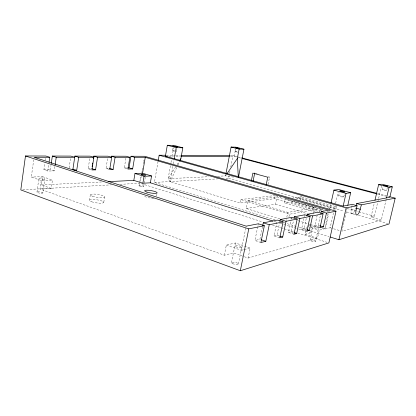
<?xml version="1.0" encoding="UTF-8"?>
<svg xmlns="http://www.w3.org/2000/svg" width="416" height="416" viewBox="0 0 416 416"><rect width="100%" height="100%" fill="white"/><g stroke="black" fill="none" stroke-linecap="round" stroke-linejoin="round"><path stroke-width="0.31" stroke-dasharray="2.08 1.56" d="M352.05 205.525L351.078 210.376A6.406 2.028 -74.1 0 0 352.258 213.689A6.406 2.028 -74.1 0 0 355.15 209.513M41.231 180.528L40.014 189.036L51.236 188.401L52.452 180.066L41.231 180.528L31.304 177.065L33.717 159.822M36.946 192.109L38.927 178.147M51.236 188.401L41.418 184.928L42.598 176.675L31.304 177.065M54.876 166.556L54.241 170.882L47.783 171.044L43.904 169.744L44.793 163.509M45.24 160.394L45.599 157.898M42.91 192.92A3.011 0.624 7.3 0 0 38.6 191.792A3.011 0.624 7.3 0 0 38.272 192.842A3.011 0.624 7.3 0 0 42.91 192.92L44.912 178.994A3.021 0.567 7.6 0 0 40.581 177.887A3.021 0.567 7.6 0 0 40.269 178.833A3.021 0.567 7.6 0 0 44.912 178.994M47.783 171.044L48.776 164.159M54.241 170.882L50.383 169.598L51.007 165.287M69.129 167.939L70.626 157.96M90.834 169.619L88.156 168.766L89.82 158.033M89.461 200.351L90.319 194.87M109.096 169.328L106.023 168.371L107.661 158.111M103.787 202.29L104.666 196.846M127.312 168.886L124.296 167.965L125.923 158.085M139.012 185.832L139.438 183.29M139.547 182.65L140.629 176.29M140.405 181.355L141.253 176.337M141.892 172.578L142.21 170.695M142.319 170.071L142.745 167.565M143.38 163.8L143.702 161.923M143.806 161.294L144.019 160.04M143.686 186.508L145.314 176.992M275.153 219.929L154.424 182.432L158.049 161.548M156.582 196.045L156.9 194.21M172.125 150.478L172.567 147.976M170.44 165.594L168.121 178.698L170.154 181.698L240.089 203.029L274.56 198.671L319.764 211.848L320.481 208.582L289.489 214.24L240.776 199.55L240.089 203.029M170.997 162.474L171.548 159.354M172.099 156.234L173.56 147.982M172.879 166.364L170.154 181.698L176.847 167.31M173.332 163.81L174.013 159.978M176.514 151.336L177.07 148.205M225.784 174.621L225.54 175.88L217.152 176.29M225.997 178.422L228.576 178.277L229.065 175.755M229.554 173.238L230.038 170.716M230.771 166.936L232.965 155.589L236.725 156.577M237.718 152.214L234.946 151.497L235.425 149.011M230.516 156.4L234.182 156.411L235.612 149.027M224.349 255.226L226.34 245.092L235.409 242.97L250.146 248.035L248.108 258.05L233.444 252.866L224.349 255.226L40.014 189.036M231.504 262.668L235.409 242.97M279.921 218.873L246.204 208.478L247.816 200.418L277.035 196.856L314.595 207.719L313.056 214.765M238.41 263.999L241.774 247.244M226.34 245.092L241.316 250.318L246.173 226.148M260.894 242.518L254.909 240.51L258.32 223.792M268.086 184.309L269.563 177.091L268.325 176.753M262.496 226.632L259.891 239.314L254.909 240.51M274.56 198.671L275.215 195.52L281.414 197.309M246.204 208.478L275.496 204.261L277.035 196.856M279.765 237.791L274.009 235.919L277.181 220.74M274.009 235.919L276.988 235.201L279.49 223.293M315.411 212.087L284.331 202.987L285.194 198.874L286.302 198.728M288.512 198.437L287.648 202.509L284.331 202.987M286.052 220.766L286.302 219.575M286.806 217.194L287.815 212.43L314.595 207.719M320.778 210.714L290.904 202.041L291.268 200.314M288.98 216.653L289.489 214.24M293.956 234.239L288.387 232.466L291.065 219.861M291.2 219.227L291.6 217.339M297.684 198.879L298.048 197.184L302.895 196.55M288.387 232.466L291.112 231.811L293.509 220.563M300.503 199.576L301.101 196.784L336.43 206.783L335.655 210.231M306.946 230.984L301.548 229.299L304.138 217.324M304.273 216.694L304.684 214.802M301.548 229.299L304.049 228.701L306.353 218.072M328.006 213.85L324.688 228.764L319.249 230.168L317.46 238.254L304.886 234.291L306.628 226.288M304.886 234.291L310.534 232.825L312.25 224.973L310.378 225.41M310.092 240.11L312.993 226.86M320.018 227.708L314.803 226.117L317.294 214.77M314.803 226.117L318.214 225.295L320.414 215.332M321.672 210.699L321.937 209.492L323.149 209.264M315.479 241.478A2.792 0.603 12.9 0 0 311.797 240.006A2.792 0.603 12.9 0 0 311.069 240.906A2.792 0.603 12.9 0 0 315.479 241.478L318.406 228.202A2.803 0.546 12.7 0 0 314.699 226.798A2.803 0.546 12.7 0 0 313.992 227.599A2.803 0.546 12.7 0 0 318.406 228.202M322.15 228.056L325.25 229.003L328.588 213.996M329.144 211.494L329.425 210.246M329.566 209.622L330.678 204.62M333.133 209.622L333.653 207.303L338.062 206.476M325.25 229.003L330.148 227.729L333.512 212.696M334.214 209.56L335.057 205.806M335.618 203.299L338.146 192.026M338.619 195.863L339.466 192.088M343.751 197.059A2.642 0.364 12.4 0 0 340.142 195.9A2.642 0.364 12.4 0 0 339.659 196.435A2.642 0.364 12.4 0 0 343.751 197.059L344.464 193.903M347.105 208.348L341.895 231.28L381.311 220.028L386.563 197.917M381.311 220.028L371.004 217.105L374.228 203.367M371.004 217.105L374.421 216.221L381.81 184.834M387.369 187.434L386.656 190.44L384.384 190.185L382.309 189.457L383.016 186.451M355.311 209.009L355.628 208.005M177.918 165.012L179.53 161.559M175.698 166.795L168.121 178.698L208.764 176.701M177.076 164.632L178.802 161.928M226.252 174.824L225.54 175.88L234.499 177.263M234.946 151.497L237.78 151.876M382.309 189.457L386.656 190.44M248.108 258.05L317.46 238.254M241.316 250.318L243.672 249.709M244.26 249.558L250.146 248.035M307.876 225.997L309.754 225.555M329.082 208.156L330.819 207.834L294.934 197.595L293.025 197.844M290.904 202.041L294.086 201.583L323.726 210.153M240.776 199.55L275.215 195.52M268.362 177.159L269.563 177.091M22.745 189.805L111.561 184.834M119.985 184.361L140.083 183.232M154.424 182.432L217.615 178.89M41.418 184.928L101.509 181.974M43.904 169.744L50.383 169.598M88.156 168.766L91.832 168.683M106.023 168.371L109.45 168.293M124.296 167.965L127.858 167.887M169.052 156.224L173.399 156.239M175.999 156.244L180.549 156.26M166.27 155.256L175.339 155.303M175.984 155.303L180.518 155.329M230.376 155.579L232.965 155.589M237.349 156.744L241.108 157.726M377.66 193.554L388.934 196.508M234.182 156.411L237.853 157.373M238.462 157.534L242.133 158.496M377.629 194.111L385.559 196.196M255.336 173.202L257.192 173.711M351.276 208.9L356.023 210.236M347.194 208.541L358.332 211.682M358.951 211.858L374.421 216.221M298.048 197.184L333.653 207.303M228.576 178.277L344.058 211.177M346.559 211.89L355.295 214.38M358.415 215.27L387.759 223.626M351.692 213.569L355.222 214.578M329.004 210.288L331.495 211.006M285.756 198.562L298.158 202.14M303.737 203.752L317.382 207.688M285.194 198.874L321.937 209.492M326.815 211.042L328.666 211.578M275.496 204.261L307.408 213.715M247.816 200.418L287.815 212.43M330.148 227.729L340.038 230.719M318.214 225.295L319.363 225.644M290.581 218.426L292.438 218.993M298.007 220.693L309.769 224.281M310.388 224.468L319.358 227.136M307.83 226.658L319.249 230.168M304.049 228.701L306.431 229.44M283.821 222.622L296.826 226.658M299.302 227.427L306.114 229.544M310.445 230.89L329.02 236.657M274.05 221.432L277.139 222.399M280.233 223.366L298.163 228.961M298.782 229.159L310.534 232.825M141.32 183.628L262.642 221.962M272.548 225.092L280.592 227.635M281.211 227.833L283.691 228.613M284.31 228.81L293.592 231.743M294.211 231.941L327.018 242.31M291.112 231.811L293.571 232.591M276.988 235.201L279.276 235.945M42.598 176.675L52.452 180.066M176.353 151.164A2.246 0.27 10.3 0 1 176.374 151.377M174.626 151.232A2.246 0.27 10.3 0 1 172.104 150.509A2.246 0.27 10.3 0 1 174.59 150.68M153.754 198.312A6.375 1.258 9.5 0 1 146.723 197.231A6.375 1.258 9.5 0 1 143.842 195.468M235.82 246.745A3.536 0.889 11.4 0 0 241.644 247.452A3.536 0.889 11.4 0 0 237.453 245.539A3.536 0.889 11.4 0 0 235.82 246.745M232.471 263.572A3.515 0.983 11.5 0 0 238.274 264.233A3.515 0.983 11.5 0 0 234.125 262.21A3.515 0.983 11.5 0 0 232.471 263.572M139.849 186.269A2.382 0.437 9.5 0 0 143.666 186.618A2.382 0.437 9.5 0 0 140.54 185.63A2.382 0.437 9.5 0 0 139.849 186.269M91.707 201.791A7.238 1.55 8.3 0 0 103.6 202.67A7.238 1.55 8.3 0 0 94.572 199.55A7.238 1.55 8.3 0 0 91.707 201.791M92.576 196.274A7.249 1.492 8.4 0 0 104.473 197.21A7.249 1.492 8.4 0 0 95.43 194.137A7.249 1.492 8.4 0 0 92.576 196.274"/><path stroke-width="0.62" d="M49.046 162.282L49.769 157.274L45.864 156.026L25.475 155.974L20.8 189.914L240.323 270.748L328.874 242.897L335.998 211.167L144.659 156.281L130.972 156.244L129.043 167.861L127.858 167.887M51.272 163.436L52.343 156.047L70.907 156.094L74.74 157.279L56.233 157.274L52.343 156.047M55.146 164.7L56.233 157.274M72.847 169.801L74.864 156.104L90.111 156.14L93.881 157.284L91.905 169.957L95.571 169.868L97.547 157.29L111.68 157.29L109.715 169.52L113.126 169.437L115.092 157.295L129.87 157.295L127.915 169.073L132.647 168.953L134.597 157.3L145.267 157.3L328.838 210.122L321.235 211.593L320.824 213.46M74.443 170.388L76.7 170.331L78.681 157.279L93.881 157.284M92.123 166.806L92.321 165.552M92.513 164.299L92.711 163.041M93.392 158.657L93.787 156.151L107.973 156.187L111.68 157.29M111.192 157.466L111.394 156.192L126.225 156.234L129.87 157.295M133.817 180.388L134.976 173.493L142.558 173.228L151.559 175.973L150.379 182.816L142.87 183.238L133.817 180.388L108.618 181.626M142.558 173.228L145.267 157.3M142.87 183.238L144.056 176.285L151.559 175.973M158.272 160.285L159.151 155.22L165.625 155.251M330.257 237.042L338.926 239.736L389.007 223.98L395.2 198.156L361.332 204.87L359.83 210.829A6.432 1.992 -74.1 0 1 356.959 215.025A6.432 1.992 -74.1 0 1 355.815 211.718L357.063 205.717L352.305 204.396L343.153 206.128L165.396 156.213L167.32 145.252L174.013 145.439L182.822 147.8L180.866 158.678L179.795 160.982M174.242 158.699L176.207 147.644L182.822 147.8M226.023 173.363L231.093 147.046L235.971 147.181L243.953 149.209L238.462 177.232M238.3 177.211L237.312 158.512L239.148 149.1L243.953 149.209M251.316 180.882L252.866 173.118L267.764 177.195L266.157 185.063M253.053 181.355L254.717 173.035M240.323 270.748L248.763 228.883L264.352 225.716L260.894 242.518L265.819 241.285L269.251 224.723L283.109 221.905L279.765 237.791L282.708 237.052L286.036 221.312L297.216 219.04L293.956 234.239L296.644 233.563L299.884 218.499L310.118 216.424L306.946 230.984L309.41 230.365L312.567 215.925L323.097 213.788L320.018 227.708L323.388 226.866L326.44 213.106L335.998 211.167M262.756 225.368L263.276 222.83L277.316 220.106L283.109 221.905M279.88 221.416L280.275 219.534L291.6 217.339L297.216 219.04M294.044 218.062L294.31 216.814L304.684 214.802L310.118 216.424M306.894 215.571L307.164 214.323L317.845 212.248L323.097 213.788M331.094 202.743L333.908 190.107L338.702 189.519L350.662 192.717L347.812 205.249M343.153 206.128L346.034 193.372L350.662 192.717M338.926 239.736L346.159 207.875L357.063 205.717M356.21 205.473L356.647 203.575L389.792 197.309L392.288 186.841L381.95 184.22L378.622 184.631L374.962 200.242M386.563 197.917L389.085 187.294L392.288 186.841M179.832 160.3L180.866 158.678M226.97 173.774L237.312 158.512M49.769 157.274L34.076 157.269L246.173 226.148L258.32 223.792L264.352 225.716M165.396 156.213L167.227 156.218M181.199 156.26L229.289 156.395M181.163 155.329L229.726 155.574M231.093 147.046L239.148 149.1M378.622 184.631L389.085 187.294M241.732 157.893L376.407 193.222M389.563 196.674L395.2 198.156M242.133 158.496L377 193.944M167.32 145.252L176.207 147.644M333.908 190.107L346.034 193.372M356.647 203.575L361.332 204.87M356.216 208.166L360.308 209.31M159.151 155.22L346.159 207.875M130.972 156.244L134.597 157.3M321.235 211.593L326.44 213.106M111.394 156.192L115.092 157.295M307.164 214.323L312.567 215.925M93.787 156.151L97.547 157.29M294.31 216.814L299.884 218.499M129.043 167.861L132.647 168.953M319.94 225.82L323.388 226.866M134.976 173.493L144.056 176.285M74.864 156.104L78.681 157.279M280.275 219.534L286.036 221.312M109.45 168.293L113.126 169.437M307.029 229.627L309.41 230.365M150.379 182.816L272.813 221.047M263.276 222.83L269.251 224.723M91.832 168.683L95.571 169.868M294.185 232.783L296.644 233.563M72.899 169.104L76.7 170.331M279.848 236.127L282.708 237.052M25.475 155.974L248.763 228.883M261.076 239.704L265.819 241.285M239.413 148.496L235.669 147.763L239.413 148.496M387.655 186.228L383.302 185.25L387.655 186.228M177.294 146.957L172.9 146.099L177.294 146.957M340.792 191.376A2.647 0.343 12.4 0 0 344.89 192.01A2.647 0.343 12.4 0 0 341.271 190.876A2.647 0.343 12.4 0 0 340.792 191.376M146.957 192.114A6.386 1.212 9.6 0 0 157.113 192.988A6.386 1.212 9.6 0 0 148.585 190.278A6.386 1.212 9.6 0 0 146.957 192.114M141.794 174.798A2.387 0.395 9.6 0 0 145.616 175.188A2.387 0.395 9.6 0 0 142.475 174.231A2.387 0.395 9.6 0 0 141.794 174.798"/></g></svg>
